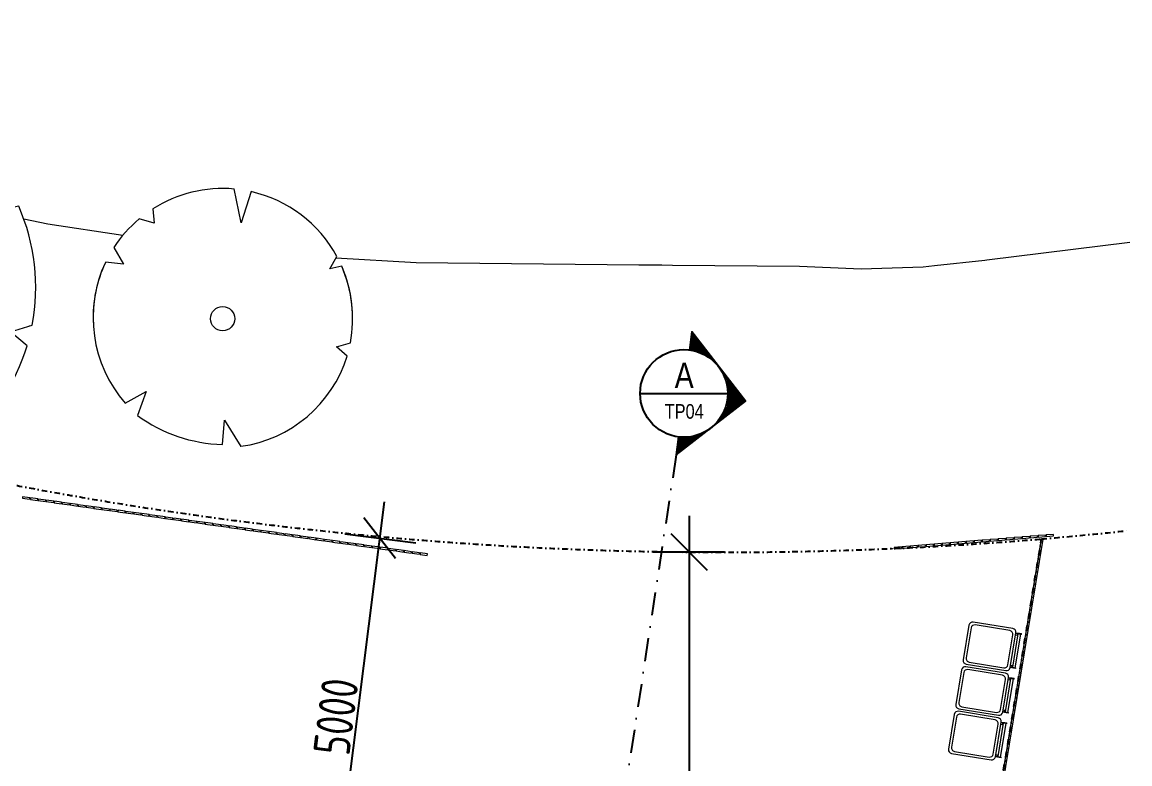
# Model space of a CAD drawing. Header units: millimetres. Extents: x -39027 to 364494, y -35256 to 94895.
# Drawn here: x 177262 to 192434, y 82642 to 92805 of the extents above; entities that cross this region are included whole.
import ezdxf
from ezdxf.enums import TextEntityAlignment as Align

# ---------------------------------------------------------------- set-up
doc = ezdxf.new("R2010")
doc.units = ezdxf.units.MM
doc.header["$LTSCALE"] = 25
doc.header["$PDMODE"] = 3
doc.linetypes.add('BG_Dash Dot 3mm', pattern=[7, 3, -2, 0, -2])
doc.linetypes.add('DASHDOT', pattern=[25.4, 12.7, -6.35, 0, -6.35])
for name, color, linetype, lineweight in [('A-ANNO-DIMS', 211, 'Continuous', 5), ('A-DETL-MBND', 4, 'Continuous', 13), ('A-GLAZ-CWMG', 3, 'Continuous', 5), ('C-PROP-LINE', 91, 'BG_Dash Dot 3mm', 25), ('C-TOPO', 251, 'Continuous', 9), ('L-PLNT', 71, 'Continuous', 5), ('L-SITE', 91, 'Continuous', 9)]:
    doc.layers.add(name, color=color, linetype=linetype, lineweight=lineweight)
doc.layers.add('Symbol-5', color=1, linetype='Continuous')
doc.styles.add('DLA-TITLE', font='helv.shx', dxfattribs={"width": 0.7, "height": 500})
doc.styles.add('ISOCPEUR', font='isocpeur.ttf', dxfattribs={"width": 0.75, "height": 500})
doc.dimstyles.new('BG_STANDARD_5_Rounding_Trans', dxfattribs={"dimscale": 304.8, "dimtxt": 500, "dimasz": 1.64042, "dimexe": 1.64042, "dimexo": 0.0625, "dimgap": 0.131234, "dimtad": 1, "dimdec": 0, "dimrnd": 5, "dimzin": 0, "dimdsep": 46, "dimtxsty": 'ISOCPEUR', "dimblk1": 'OBLIQUE', "dimblk2": 'OBLIQUE', "dimsah": 1, "dimcen": 0.09, "dimdle": 1.64042, "dimazin": 0, "dimtfac": 1, "dimtdec": 4, "dimtix": 1, "dimtmove": 0, "dimatfit": 3, "dimfxl": 3.28084, "dimfxlon": 1, "dimtvp": 1, "dimtolj": 1, "dimtzin": 0, "dimarcsym": 2})

# ---------------------------------------------------------------- blocks, each defined once
blk = doc.blocks.new('Rectangular Mullion - 20x100 Timber Panel-900567-PROPOSED FIRST FLOOR PLAN')
at = {"layer": 'A-DETL-MBND', "lineweight": 5}
for p, q in [((-50, -10), (-50, 10)), ((-50, 10), (50, 10)), ((50, 10), (50, -10)), ((50, -10), (-50, -10))]:
    blk.add_line(p, q, dxfattribs=at)
blk = doc.blocks.new('PLANTING_Coloured tree scaleable - 7 Meters-2580589-PROPOSED FIRST FLOOR PLAN')
at = {"layer": 'L-PLNT', "lineweight": 5}
for p, q in [((-434, 2027), (-856, 2634)), ((-434, 2027), (-856, 2634)), ((-503, 2723), (-434, 2027)), ((-503, 2723), (-434, 2027)), ((1684, 1866), (1722, 2169)), ((1684, 1866), (1722, 2169)), ((1896, 2018), (1684, 1866)), ((1896, 2018), (1684, 1866)), ((-2286, 1563), (-2136, 1294)), ((-2286, 1563), (-2136, 1294)), ((-2136, 1294), (-2471, 1251)), ((-2136, 1294), (-2471, 1251)), ((-2728, 480), (-2399, 237)), ((-2728, 480), (-2399, 237)), ((2466, 391), (2705, 591)), ((2674, 565), (2705, 591)), ((2755, 302), (2466, 391)), ((-2399, 237), (-2767, 119)), ((-2399, 237), (-2767, 119)), ((-1201, -2476), (-887, -2070)), ((-1003, -2220), (-887, -2070)), ((-887, -2070), (-856, -2614)), ((-887, -2070), (-856, -2614)), ((886, -1980), (1424, -2356)), ((1048, -2474), (886, -1980))]:
    blk.add_line(p, q, dxfattribs=at)
blk.add_circle((0, -6), 258, dxfattribs=at)
for centre, radius, start, end in [((0, 0), 2769, 51.5512, 100.4622), ((0, 0), 2769, 51.5512, 100.4622), ((0, 0), 2769, 108.0083, 145.6274), ((0, 0), 2769, 108.0083, 145.6274), ((0, 0), 2769, 12.3276, 46.7819), ((0, 0), 2769, 12.3276, 46.7819), ((0, 0), 2769, 153.1369, 170.0213), ((0, 0), 2769, 153.1369, 170.0213), ((0, 19), 2769, 300.9465, 5.8599), ((0, 19), 2769, 177.9304, 244.2846), ((0, 19), 2769, 177.9304, 233.2256), ((0, 19), 2769, 233.3391, 235.8708), ((-130, 523), 3220, 256.9579, 291.4464), ((-130, 523), 3220, 256.9579, 268.9126), ((-130, 523), 3220, 270.1466, 275.1731)]:
    blk.add_arc(centre, radius, start, end, dxfattribs=at)
blk = doc.blocks.new('PLANTING_Coloured tree scaleable - 4_5 Meters-2580578-PROPOSED FIRST FLOOR PLAN')
at = {"layer": 'L-PLNT', "lineweight": 5}
for p, q in [((-279, 1303), (-551, 1693)), ((-279, 1303), (-551, 1693)), ((-323, 1751), (-279, 1303)), ((-323, 1751), (-279, 1303)), ((1083, 1200), (1107, 1394)), ((1083, 1200), (1107, 1394)), ((1219, 1297), (1083, 1200)), ((1219, 1297), (1083, 1200)), ((-1470, 1005), (-1373, 832)), ((-1470, 1005), (-1373, 832)), ((-1373, 832), (-1588, 804)), ((-1373, 832), (-1588, 804)), ((-1753, 308), (-1542, 152)), ((-1753, 308), (-1542, 152)), ((1586, 252), (1739, 380)), ((-1542, 152), (-1779, 77)), ((-1542, 152), (-1779, 77)), ((1771, 194), (1586, 252)), ((-772, -1592), (-570, -1331)), ((-570, -1331), (-550, -1681)), ((569, -1273), (916, -1515)), ((674, -1591), (569, -1273))]:
    blk.add_line(p, q, dxfattribs=at)
blk.add_circle((0, -4), 166, dxfattribs=at)
for centre, radius, start, end in [((0, 0), 1780, 108.0083, 145.6274), ((0, 0), 1780, 108.0083, 145.6274), ((0, 0), 1780, 51.5512, 100.4622), ((0, 0), 1780, 51.5512, 100.4622), ((0, 0), 1780, 12.3276, 46.7819), ((0, 0), 1780, 20.9412, 46.7819), ((0, 0), 1780, 153.1369, 170.0213), ((0, 0), 1780, 153.1369, 170.0213), ((0, 12), 1780, 300.9465, 5.8599), ((0, 12), 1780, 177.9304, 244.2846), ((0, 12), 1780, 177.9304, 205.2817), ((-83, 336), 2070, 256.9579, 291.4464)]:
    blk.add_arc(centre, radius, start, end, dxfattribs=at)
blk = doc.blocks.new('SITE_Bin_Wheely - 240 litre bin-2609414-PROPOSED FIRST FLOOR PLAN')
at = {"layer": 'A-DETL-MBND', "lineweight": 5}
for p, q in [((-290, 0), (-300, 0)), ((-300, -30), (-300, 0)), ((-290, 0), (-290, -30)), ((185, 0), (175, 0)), ((175, -30), (175, 0)), ((185, 0), (185, -30)), ((-350, -130), (-350, -680)), ((-300, -80), (-300, -30)), ((-290, -80), (-300, -80)), ((185, -80), (-300, -80)), ((175, -10), (-290, -10)), ((-290, -30), (-290, -80)), ((-290, -50), (175, -50)), ((-265, -55), (-290, -55)), ((-265, -55), (-265, -80)), ((150, -115), (-265, -115)), ((175, -55), (150, -55)), ((150, -80), (150, -55)), ((175, -80), (175, -30)), ((175, -80), (185, -80)), ((185, -30), (185, -80)), ((235, -680), (235, -130)), ((-315, -165), (-315, -645)), ((200, -645), (200, -165)), ((-300, -730), (185, -730)), ((-265, -695), (150, -695))]:
    blk.add_line(p, q, dxfattribs=at)
for centre, start, end in [((-300, -130), 90, 180), ((-265, -165), 90, 180), ((150, -165), 360, 90), ((185, -130), 360, 90), ((-300, -680), 180, 270), ((-265, -645), 180, 270), ((150, -645), 270, 360), ((185, -680), 270, 0)]:
    blk.add_arc(centre, 50, start, end, dxfattribs=at)
blk = doc.blocks.new('SITE_Bin_Wheely - 240 litre bin-V229-PROPOSED FIRST FLOOR PLAN')
at = {"layer": 'A-DETL-MBND', "lineweight": 5}
for p, q in [((-290, 0), (-300, 0)), ((-300, -30), (-300, 0)), ((-290, 0), (-290, -30)), ((185, 0), (175, 0)), ((175, -30), (175, 0)), ((185, 0), (185, -30)), ((-350, -130), (-350, -680)), ((-300, -80), (-300, -30)), ((-290, -80), (-300, -80)), ((185, -80), (-300, -80)), ((175, -10), (-290, -10)), ((-290, -30), (-290, -80)), ((-290, -50), (175, -50)), ((-265, -55), (-290, -55)), ((-265, -55), (-265, -80)), ((150, -115), (-265, -115)), ((175, -55), (150, -55)), ((150, -80), (150, -58)), ((175, -80), (175, -30)), ((175, -80), (185, -80)), ((185, -30), (185, -80)), ((235, -680), (235, -130)), ((-315, -165), (-315, -645)), ((200, -645), (200, -165)), ((-300, -730), (185, -730)), ((-265, -695), (150, -695))]:
    blk.add_line(p, q, dxfattribs=at)
for centre, start, end in [((-300, -130), 90, 180), ((-265, -165), 90, 180), ((150, -165), 360, 90), ((185, -130), 360, 90), ((-300, -680), 180, 270), ((-265, -645), 180, 270), ((150, -645), 270, 360), ((185, -680), 270, 0)]:
    blk.add_arc(centre, 50, start, end, dxfattribs=at)
blk = doc.blocks.new('SITE_Bin_Wheely - 240 litre bin-V230-PROPOSED FIRST FLOOR PLAN')
at = {"layer": 'A-DETL-MBND', "lineweight": 5}
for p, q in [((-290, 0), (-300, 0)), ((-300, -30), (-300, 0)), ((-290, 0), (-290, -30)), ((185, 0), (175, 0)), ((175, -30), (175, 0)), ((185, 0), (185, -30)), ((-350, -130), (-350, -680)), ((-300, -80), (-300, -30)), ((-290, -80), (-300, -80)), ((185, -80), (-300, -80)), ((175, -10), (-290, -10)), ((-290, -30), (-290, -80)), ((-290, -50), (175, -50)), ((-265, -55), (-290, -55)), ((-265, -61), (-265, -80)), ((150, -115), (-265, -115)), ((175, -55), (150, -55)), ((150, -80), (150, -59)), ((175, -80), (175, -30)), ((175, -80), (185, -80)), ((185, -30), (185, -80)), ((235, -680), (235, -130)), ((-315, -165), (-315, -645)), ((200, -645), (200, -165)), ((-300, -730), (185, -730)), ((-265, -695), (150, -695))]:
    blk.add_line(p, q, dxfattribs=at)
for centre, start, end in [((-300, -130), 90, 180), ((-265, -165), 90, 180), ((150, -165), 360, 90), ((185, -130), 360, 90), ((-300, -680), 180, 270), ((-265, -645), 180, 270), ((150, -645), 270, 360), ((185, -680), 270, 0)]:
    blk.add_arc(centre, 50, start, end, dxfattribs=at)
blk = doc.blocks.new('Family - ___-2269169-PROPOSED FIRST FLOOR PLAN')
at = {"layer": 'C-PROP-LINE'}
blk.add_line((14042, -17487), (18868, 11939), dxfattribs=at)
blk.add_arc((14525, 63577), 51820, 256.5084, 274.8072, dxfattribs=at)
blk = doc.blocks.new('Family - ___-2269492-PROPOSED FIRST FLOOR PLAN')
at = {"layer": 'C-PROP-LINE'}
blk.add_line((14042, -17487), (18868, 11939), dxfattribs=at)
blk.add_arc((14485, 63570), 51816, 274.8523, 276.1971, dxfattribs=at)
blk = doc.blocks.new('_Oblique')
at = {"color": 0, "linetype": 'ByBlock', "lineweight": -2}
blk.add_line((-0.5, -0.5), (0.5, 0.5), dxfattribs=at)
blk = doc.blocks.new('*D1217')
at = {"layer": 'A-ANNO-DIMS', "color": 0, "lineweight": -2, "transparency": 16777216}
for p, q in [((186400, 86042), (186400, 77335)), ((186880, 85542), (185900, 85542)), ((185919, 77835), (186900, 77835))]:
    blk.add_line(p, q, dxfattribs=at)
at = {"layer": 'Defpoints', "color": 0, "transparency": 16777216}
for p in [(186900, 85542), (185900, 77835), (186400, 77835)]:
    blk.add_point(p, dxfattribs=at)
at = {"layer": 'A-ANNO-DIMS', "color": 0, "lineweight": -2, "transparency": 16777216, "xscale": 500.0000000000001, "yscale": 500.0000000000001, "zscale": 500.0000000000001}
for p, rotation in [((186400, 85542), 90), ((186400, 77835), 270)]:
    blk.add_blockref('_Oblique', p, dxfattribs=dict(at, rotation=rotation))
at = {"layer": 'A-ANNO-DIMS', "color": 0, "transparency": 16777216, "insert": (186110, 81688), "char_height": 500, "attachment_point": 5, "rotation": 90, "style": 'ISOCPEUR'}
blk.add_mtext('\\A1;7705', dxfattribs=at)
blk = doc.blocks.new('*D1218')
at = {"layer": 'A-ANNO-DIMS', "color": 0, "lineweight": -2, "transparency": 16777216}
for p, q in [((182221, 86231), (181472, 80277)), ((181681, 85795), (182654, 85672)), ((181057, 80833), (182031, 80711))]:
    blk.add_line(p, q, dxfattribs=at)
at = {"layer": 'Defpoints', "color": 0, "transparency": 16777216}
for p in [(181662, 85797), (181039, 80835), (181535, 80773)]:
    blk.add_point(p, dxfattribs=at)
at = {"layer": 'A-ANNO-DIMS', "color": 0, "lineweight": -2, "transparency": 16777216, "xscale": 500.0000000000001, "yscale": 500.0000000000001, "zscale": 500.0000000000001}
for p, rotation in [((182158, 85735), 82.83717220398259), ((181535, 80773), 262.8371722039826)]:
    blk.add_blockref('_Oblique', p, dxfattribs=dict(at, rotation=rotation))
at = {"layer": 'A-ANNO-DIMS', "color": 0, "transparency": 16777216, "insert": (181559, 83290), "char_height": 500, "attachment_point": 5, "rotation": 82.8372, "style": 'ISOCPEUR'}
blk.add_mtext('\\A1;5000', dxfattribs=at)
blk = doc.blocks.new('*X1260')
at = {"color": 0}
for p, q in [((4.69, 9), (5.4, 9)), ((4.89, 9.2), (5.2, 9.2)), ((3.29, 7.6), (6.8, 7.6)), ((3.49, 7.8), (6.6, 7.8)), ((3.69, 8), (6.4, 8)), ((3.89, 8.2), (6.2, 8.2)), ((4.09, 8.4), (6, 8.4)), ((4.29, 8.6), (5.8, 8.6)), ((4.49, 8.8), (5.6, 8.8)), ((2.09, 6.4), (2.21, 6.4)), ((2.29, 6.6), (2.52, 6.6)), ((2.49, 6.8), (2.9, 6.8)), ((2.69, 7), (3.39, 7)), ((2.89, 7.2), (4.14, 7.2)), ((3.09, 7.4), (7, 7.4)), ((5.96, 7.2), (7.2, 7.2)), ((6.71, 7), (7.4, 7)), ((7.19, 6.8), (7.6, 6.8)), ((7.57, 6.6), (7.8, 6.6)), ((7.88, 6.4), (8, 6.4)), ((0.89, 5.2), (0.99, 5.2)), ((1.09, 5.4), (1.14, 5.4)), ((1.29, 5.6), (1.3, 5.6)), ((1.49, 5.8), (1.49, 5.8)), ((1.69, 6), (1.7, 6)), ((1.89, 6.2), (1.94, 6.2)), ((8.15, 6.2), (8.2, 6.2)), ((8.39, 6), (8.4, 6)), ((8.6, 5.8), (8.6, 5.8)), ((8.79, 5.6), (8.8, 5.6)), ((8.96, 5.4), (9, 5.4)), ((9.11, 5.2), (9.2, 5.2)), ((-0.51, 3.8), (0.28, 3.8)), ((-0.31, 4), (0.35, 4)), ((-0.11, 4.2), (0.43, 4.2)), ((0.09, 4.4), (0.52, 4.4)), ((0.29, 4.6), (0.62, 4.6)), ((0.49, 4.8), (0.73, 4.8)), ((0.69, 5), (0.85, 5)), ((9.24, 5), (9.4, 5)), ((9.37, 4.8), (9.6, 4.8)), ((9.48, 4.6), (9.8, 4.6)), ((9.58, 4.4), (10, 4.4)), ((9.66, 4.2), (10.2, 4.2)), ((9.74, 4), (10.4, 4)), ((9.81, 3.8), (10.6, 3.8)), ((-1.71, 2.6), (0.06, 2.6)), ((-1.51, 2.8), (0.07, 2.8)), ((-1.31, 3), (0.1, 3)), ((-1.11, 3.2), (0.13, 3.2)), ((-0.91, 3.4), (0.17, 3.4)), ((-0.71, 3.6), (0.22, 3.6)), ((9.87, 3.6), (10.8, 3.6)), ((9.92, 3.4), (11, 3.4)), ((9.96, 3.2), (11.2, 3.2)), ((9.99, 3), (11.4, 3)), ((10.02, 2.8), (11.6, 2.8)), ((10.04, 2.6), (11.8, 2.6)), ((-1.91, 2.4), (0.05, 2.4)), ((10.04, 2.4), (12, 2.4))]:
    blk.add_line(p, q, dxfattribs=at)
blk = doc.blocks.new('Sectionarrow')
blk.add_lwpolyline([(6, 0), (8.49, 0), (0, 8.49), (-8.49, 0), (-6, 0)])
at = {"xscale": 1.2, "yscale": 1.2, "zscale": 1.2}
blk.add_blockref('*X1260', (-6.06, -2.74), dxfattribs=at)
blk = doc.blocks.new('sectref')
at = {"linetype": 'Continuous'}
blk.add_line((-6, 0), (6, 0), dxfattribs=at)
blk.add_circle((0, 0), 6, dxfattribs=at)
at = {"style": 'DLA-TITLE', "width": 0.8, "flags": 8}
blk.add_attdef('SECTION', text='', height=3.5, dxfattribs=at).set_placement((0.04, 0.73), align=Align.CENTER)
at = {"color": 4, "style": 'DLA-TITLE', "width": 0.8, "flags": 8}
blk.add_attdef('DRG.NO.', text='', height=2, dxfattribs=at).set_placement((0.04, -3.46), align=Align.CENTER)

msp = doc.modelspace()

# ---------------------------------------------------------------- linework, layer by layer
at = {"layer": 'A-DETL-MBND', "lineweight": 5}
for p, q in [((189165.2, 85591.8), (189165.5, 85594)), ((189165.2, 85591.8), (189184.9, 85588.5)), ((189165.5, 85594), (189185.3, 85590.8)), ((189185.3, 85590.8), (189184.9, 85588.5)), ((190508.7, 81363.9), (191223.7, 85723.8)), ((191243.4, 85720.6), (190527.5, 81355.1)), ((191223.7, 85723.8), (191243.4, 85720.6)), ((190962.3, 84129.7), (190982, 84126.5))]:
    msp.add_line(p, q, dxfattribs=at)
at = {"layer": 'C-TOPO'}
for p, q in [((177612.2, 90038.9), (177284.5, 90104.8)), ((178639.4, 89881.6), (177612.2, 90038.9)), ((192434, 89786.8), (190475.5, 89544.2)), ((182660.4, 89505.6), (181559.9, 89570.2)), ((190447, 89540.7), (189760.2, 89466)), ((190475.5, 89544.2), (190447, 89540.7)), ((185707.9, 89476.9), (182660.4, 89505.6)), ((186021.5, 89474), (185707.9, 89476.9)), ((186169.1, 89472.6), (186021.5, 89474)), ((187908.8, 89456.2), (186169.1, 89472.6)), ((188649.4, 89425.2), (187908.8, 89456.2)), ((188756.2, 89420.8), (188649.4, 89425.2)), ((189603.9, 89449), (188756.2, 89420.8)), ((189760.2, 89466), (189603.9, 89449))]:
    msp.add_line(p, q, dxfattribs=at)
at = {"layer": 'Symbol-5', "linetype": 'DASHDOT'}
msp.add_line((186219.7, 86875.4), (182189.9, 60334.4), dxfattribs=at)

# ---------------------------------------------------------------- block references
at = {"layer": 'A-GLAZ-CWMG', "lineweight": 5, "extrusion": (0, 0, -1)}
for p, rotation in [((-177316, 86284), 8.032931464940027), ((-177424.9, 86268.6), 8.032931464940027), ((-177533.9, 86253.3), 8.032931464940027), ((-177642.8, 86237.9), 8.032931464940027), ((-177751.7, 86222.5), 8.032931464940027), ((-177860.6, 86207.2), 8.032931464940027), ((-177969.5, 86191.8), 8.032931464940027), ((-178078.5, 86176.4), 8.032931464940027), ((-178187.4, 86161), 8.032931464940027), ((-178296.3, 86145.7), 8.032931464940027), ((-178405.2, 86130.3), 8.032931464940027), ((-178514.1, 86114.9), 8.032931464940027), ((-178623.1, 86099.6), 8.032931464940027), ((-178732, 86084.2), 8.032931464940027), ((-178840.9, 86068.8), 8.032931464940027), ((-178949.8, 86053.4), 8.032931464940027), ((-179058.7, 86038.1), 8.032931464940027), ((-179167.7, 86022.7), 8.032931464940027), ((-179276.6, 86007.3), 8.032931464940027), ((-179385.5, 85992), 8.032931464940027), ((-179494.4, 85976.6), 8.032931464940027), ((-179603.4, 85961.2), 8.032931464940027), ((-179712.3, 85945.8), 8.032931464940027), ((-179821.2, 85930.5), 8.032931464940027), ((-179930.1, 85915.1), 8.032931464940027), ((-180039, 85899.7), 8.032931464940027), ((-180148, 85884.4), 8.032931464940027), ((-180256.9, 85869), 8.032931464940027), ((-180365.8, 85853.6), 8.032931464940027), ((-180474.7, 85838.2), 8.032931464940027), ((-180583.6, 85822.9), 8.032931464940027), ((-180692.6, 85807.5), 8.032931464940027), ((-180801.5, 85792.1), 8.032931464940027), ((-180910.4, 85776.7), 8.032931464940027), ((-181019.3, 85761.4), 8.032931464940027), ((-181128.2, 85746), 8.032931464940027), ((-181237.2, 85730.6), 8.032931464940027), ((-181346.1, 85715.3), 8.032931464940027), ((-190681.1, 85717.7), 175.2915361515504), ((-190790.8, 85726.7), 175.2915361515504), ((-190900.4, 85735.7), 175.2915361515504), ((-191010, 85744.8), 175.2915361515504), ((-191119.7, 85753.8), 175.2915361515504), ((-191229.3, 85762.8), 175.2915361515504), ((-191338.9, 85771.9), 175.2915361515504), ((-181455, 85699.9), 8.032931464940027), ((-181563.9, 85684.5), 8.032931464940027), ((-181672.8, 85669.1), 8.032931464940027), ((-181781.8, 85653.8), 8.032931464940027), ((-181890.7, 85638.4), 8.032931464940027), ((-181999.6, 85623), 8.032931464940027), ((-182108.5, 85607.7), 8.032931464940027), ((-182217.4, 85592.3), 8.032931464940027), ((-182326.4, 85576.9), 8.032931464940027), ((-182435.3, 85561.5), 8.032931464940027), ((-189256, 85600.3), 175.2915361515504), ((-189365.6, 85609.3), 175.2915361515504), ((-189475.2, 85618.4), 175.2915361515504), ((-189584.9, 85627.4), 175.2915361515504), ((-189694.5, 85636.4), 175.2915361515504), ((-189804.1, 85645.5), 175.2915361515504), ((-189913.7, 85654.5), 175.2915361515504), ((-190023.4, 85663.5), 175.2915361515504), ((-190133, 85672.5), 175.2915361515504), ((-190242.6, 85681.6), 175.2915361515504), ((-190352.3, 85690.6), 175.2915361515504), ((-190461.9, 85699.6), 175.2915361515504), ((-190571.5, 85708.7), 175.2915361515504), ((-182544.2, 85546.2), 8.032931464940027), ((-182653.1, 85530.8), 8.032931464940027), ((-182762.1, 85515.4), 8.032931464940027)]:
    msp.add_blockref('Rectangular Mullion - 20x100 Timber Panel-900567-PROPOSED FIRST FLOOR PLAN', p, dxfattribs=dict(at, rotation=rotation))
at = {"layer": 'C-PROP-LINE'}
for name in ['Family - ___-2269169-PROPOSED FIRST FLOOR PLAN', 'Family - ___-2269492-PROPOSED FIRST FLOOR PLAN']:
    msp.add_blockref(name, (172355.8, 73784.3), dxfattribs=at)
at = {"layer": 'L-PLNT', "lineweight": 5, "rotation": 336.8993779194267}
for name, p in [('PLANTING_Coloured tree scaleable - 7 Meters-2580589-PROPOSED FIRST FLOOR PLAN', (174678.2, 89171.5)), ('PLANTING_Coloured tree scaleable - 4_5 Meters-2580578-PROPOSED FIRST FLOOR PLAN', (180008.5, 88745.4))]:
    msp.add_blockref(name, p, dxfattribs=at)
at = {"layer": 'L-SITE', "rotation": 260.6872492029107}
for name, p in [('SITE_Bin_Wheely - 240 litre bin-2609414-PROPOSED FIRST FLOOR PLAN', (190902.3, 84129.7)), ('SITE_Bin_Wheely - 240 litre bin-V229-PROPOSED FIRST FLOOR PLAN', (190801.9, 83517.9)), ('SITE_Bin_Wheely - 240 litre bin-V230-PROPOSED FIRST FLOOR PLAN', (190701.6, 82906.1))]:
    msp.add_blockref(name, p, dxfattribs=at)
at = {"layer": 'Symbol-5', "xscale": 100, "yscale": 100, "rotation": 262.8048797276768}
msp.add_blockref('Sectionarrow', (186326, 87717.2), dxfattribs=at)
at = {"layer": 'Symbol-5', "xscale": 100, "yscale": 100}
msp.add_blockref('sectref', (186326, 87717.2), dxfattribs=at).add_auto_attribs({'SECTION': 'A', 'DRG.NO.': 'TP04'})

# ---------------------------------------------------------------- dimensions: what is measured, and where the dimension line sits
at = {"layer": 'A-ANNO-DIMS'}
for base, p1, p2, angle, override, picture, middle in [((181534.7, 80773), (181662.1, 85796.9), (181038.6, 80835.3), 82.83717, {"dimpost": '<>', "dimfxl": 5000.618848}, '*D1218', (181558.7, 83289.9)), ((186399.5, 77834.9), (186899.5, 85541.6), (185899.5, 77834.9), 90, {"dimpost": '<>', "dimfxl": 7771.252566}, '*D1217', (186109.5, 81688.2))]:
    dim = msp.add_linear_dim(base=base, p1=p1, p2=p2, angle=angle, dimstyle='BG_STANDARD_5_Rounding_Trans', override=override, dxfattribs=at)
    dim.commit()
    dim.dimension.update_dxf_attribs({"geometry": picture, "text_midpoint": middle})

doc.saveas('drawing.dxf')
